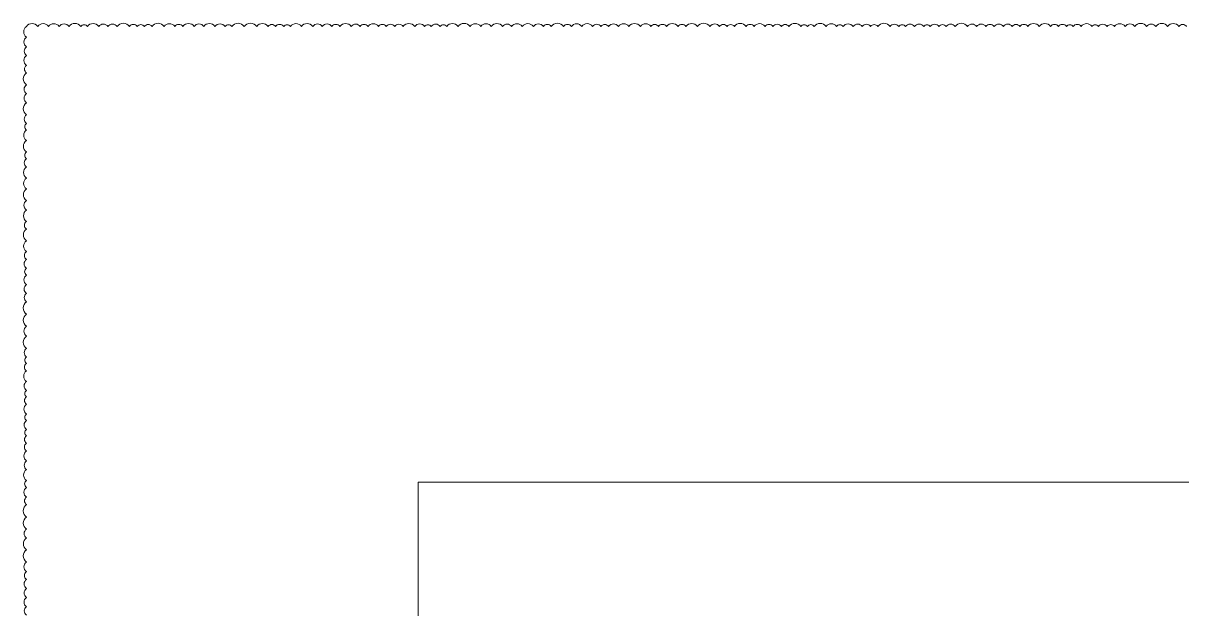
# Model space of a CAD drawing. Header units: metres. Extents: x 8 to 2416, y -346 to 476.
# Drawn here: x 92.3 to 153.5, y -169.2 to -138.2 of the extents above; entities that cross this region are included whole.
import ezdxf

# ---------------------------------------------------------------- set-up
doc = ezdxf.new("R2010")
doc.units = ezdxf.units.M
doc.linetypes.add('0', pattern=[0])
doc.layers.get('0').update_dxf_attribs({"color": 250, "linetype": '0', "lineweight": 20})
doc.layers.get('Defpoints').update_dxf_attribs({"color": 6})

msp = doc.modelspace()

# ---------------------------------------------------------------- linework, layer by layer
at = {"color": 1}
msp.add_lwpolyline([(153.76746, -138.41756, 0.52056705), (153.3652, -138.41756, 0.52056705), (152.76598, -138.41756, 0.52056705), (152.14725, -138.41756, 0.52056705), (151.6554, -138.41756, 0.52056705), (151.03314, -138.41756, 0.52056705), (150.519, -138.41756, 0.52056705), (149.96032, -138.41756, 0.52056705), (149.57094, -138.41756, 0.52056705), (149.10787, -138.41756, 0.52056705), (148.77307, -138.41756, 0.52056705), (148.20242, -138.41756, 0.52056705), (147.78066, -138.41756, 0.52056705), (147.42364, -138.41756, 0.52056705), (146.99849, -138.41756, 0.52056705), (146.58523, -138.41756, 0.52056705), (145.99004, -138.41756, 0.52056705), (145.38409, -138.41756, 0.52056705), (144.96576, -138.41756, 0.52056705), (144.56103, -138.41756, 0.52056705), (144.09215, -138.41756, 0.52056705), (143.60148, -138.41756, 0.52056705), (143.1719, -138.41756, 0.52056705), (142.6795, -138.41756, 0.52056705), (142.19141, -138.41756, 0.52056705), (141.54441, -138.41756, 0.52056705), (141.07398, -138.41756, 0.52056705), (140.68857, -138.41756, 0.52056705), (140.22752, -138.41756, 0.52056705), (139.88441, -138.41756, 0.52056705), (139.39349, -138.41756, 0.52056705), (138.92414, -138.41756, 0.52056705), (138.56731, -138.41756, 0.52056705), (138.10631, -138.41756, 0.52056705), (137.46217, -138.41756, 0.52056705), (137.07403, -138.41756, 0.52056705), (136.63941, -138.41756, 0.52056705), (136.1558, -138.41756, 0.52056705), (135.62296, -138.41756, 0.52056705), (135.27768, -138.41756, 0.52056705), (134.72946, -138.41756, 0.52056705), (134.10617, -138.41756, 0.52056705), (133.74032, -138.41756, 0.52056705), (133.3969, -138.41756, 0.52056705), (132.76107, -138.41756, 0.52056705), (132.36746, -138.41756, 0.52056705), (131.91657, -138.41756, 0.52056705), (131.50257, -138.41756, 0.52056705), (130.92981, -138.41756, 0.52056705), (130.50316, -138.41756, 0.52056705), (129.88536, -138.41756, 0.52056705), (129.49615, -138.41756, 0.52056705), (129.09915, -138.41756, 0.52056705), (128.59471, -138.41756, 0.52056705), (127.92883, -138.41756, 0.52056705), (127.32698, -138.41756, 0.52056705), (126.90866, -138.41756, 0.52056705), (126.302, -138.41756, 0.52056705), (125.87302, -138.41756, 0.52056705), (125.47488, -138.41756, 0.52056705), (124.92029, -138.41756, 0.52056705), (124.31018, -138.41756, 0.52056705), (123.75789, -138.41756, 0.52056705), (123.24201, -138.41756, 0.52056705), (122.83634, -138.41756, 0.52056705), (122.39445, -138.41756, 0.52056705), (121.8201, -138.41756, 0.52056705), (121.27349, -138.41756, 0.52056705), (120.86469, -138.41756, 0.52056705), (120.2096, -138.41756, 0.52056705), (119.80131, -138.41756, 0.52056705), (119.26761, -138.41756, 0.52056705), (118.68198, -138.41756, 0.52056705), (118.11948, -138.41756, 0.52056705), (117.63707, -138.41756, 0.52056705), (117.04494, -138.41756, 0.52056705), (116.48671, -138.41756, 0.52056705), (115.92305, -138.41756, 0.52056705), (115.28889, -138.41756, 0.52056705), (114.68726, -138.41756, 0.52056705), (114.34282, -138.41756, 0.52056705), (113.87559, -138.41756, 0.52056705), (113.52456, -138.41756, 0.52056705), (112.99892, -138.41756, 0.52056705), (112.38944, -138.41756, 0.52056705), (111.94503, -138.41756, 0.52056705), (111.49273, -138.41756, 0.52056705), (111.08483, -138.41756, 0.52056705), (110.53379, -138.41756, 0.52056705), (110.11859, -138.41756, 0.52056705), (109.64682, -138.41756, 0.52056705), (109.04793, -138.41756, 0.52056705), (108.6195, -138.41756, 0.52056705), (108.11652, -138.41756, 0.52056705), (107.61418, -138.41756, 0.52056705), (107.01669, -138.41756, 0.52056705), (106.4376, -138.41756, 0.52056705), (106.07796, -138.41756, 0.52056705), (105.64897, -138.41756, 0.52056705), (105.25561, -138.41756, 0.52056705), (104.6556, -138.41756, 0.52056705), (103.99246, -138.41756, 0.52056705), (103.348, -138.41756, 0.52056705), (102.98605, -138.41756, 0.52056705), (102.44857, -138.41756, 0.52056705), (101.85882, -138.41756, 0.52056705), (101.35136, -138.41756, 0.52056705), (100.75362, -138.41756, 0.52056705), (100.32434, -138.41756, 0.52056705), (99.76143, -138.41756, 0.52056705), (99.12363, -138.41756, 0.52056705), (98.71933, -138.41756, 0.52056705), (98.34351, -138.41756, 0.52056705), (97.92924, -138.41756, 0.52056705), (97.28767, -138.41756, 0.52056705), (96.7942, -138.41756, 0.52056705), (96.30956, -138.41756, 0.52056705), (95.71729, -138.41756, 0.52056705), (95.35674, -138.41756, 0.52056705), (94.7446, -138.41756, 0.52056705), (94.21307, -138.41756, 0.52056705), (93.65958, -138.41756, 0.52056705), (93.08672, -138.41756, 0.52056705), (92.49111, -138.41756, 0.52056705), (92.49111, -138.97948, 0.52056705), (92.49111, -139.49878, 0.52056705), (92.49111, -139.94905, 0.52056705), (92.49111, -140.47035, 0.52056705), (92.49111, -140.86697, 0.52056705), (92.49111, -141.49857, 0.52056705), (92.49111, -141.96393, 0.52056705), (92.49111, -142.44715, 0.52056705), (92.49111, -143.08024, 0.52056705), (92.49111, -143.5374, 0.52056705), (92.49111, -143.88284, 0.52056705), (92.49111, -144.43746, 0.52056705), (92.49111, -145.04235, 0.52056705), (92.49111, -145.39646, 0.52056705), (92.49111, -145.83587, 0.52056705), (92.49111, -146.42133, 0.52056705), (92.49111, -146.99355, 0.52056705), (92.49111, -147.60534, 0.52056705), (92.49111, -148.10858, 0.52056705), (92.49111, -148.71147, 0.52056705), (92.49111, -149.11319, 0.52056705), (92.49111, -149.73245, 0.52056705), (92.49111, -150.30147, 0.52056705), (92.49111, -150.71394, 0.52056705), (92.49111, -151.18501, 0.52056705), (92.49111, -151.54527, 0.52056705), (92.49111, -152.04738, 0.52056705), (92.49111, -152.51581, 0.52056705), (92.49111, -152.94923, 0.52056705), (92.49111, -153.6105, 0.52056705), (92.49111, -154.24239, 0.52056705), (92.49111, -154.76543, 0.52056705), (92.49111, -155.40954, 0.52056705), (92.49111, -155.86274, 0.52056705), (92.49111, -156.20422, 0.52056705), (92.49111, -156.60335, 0.52056705), (92.49111, -157.15478, 0.52056705), (92.49111, -157.62881, 0.52056705), (92.49111, -157.96395, 0.52056705), (92.49111, -158.36005, 0.52056705), (92.49111, -158.88049, 0.52056705), (92.49111, -159.21953, 0.52056705), (92.49111, -159.68854, 0.52056705), (92.49111, -160.02824, 0.52056705), (92.49111, -160.41994, 0.52056705), (92.49111, -160.8261, 0.52056705), (92.49111, -161.35625, 0.52056705), (92.49111, -161.8091, 0.52056705), (92.49111, -162.38642, 0.52056705), (92.49111, -162.74964, 0.52056705), (92.49111, -163.26604, 0.52056705), (92.49111, -163.65728, 0.52056705), (92.49111, -164.31982, 0.52056705), (92.49111, -164.95082, 0.52056705), (92.49111, -165.4198, 0.52056705), (92.49111, -166.04036, 0.52056705), (92.49111, -166.68926, 0.52056705), (92.49111, -167.19834, 0.52056705), (92.49111, -167.60821, 0.52056705), (92.49111, -168.08758, 0.52056705), (92.49111, -168.56151, 0.52056705), (92.49111, -169.05318, 0.52056705), (92.49111, -169.48923, 0.52056705)], format="xyb", dxfattribs=at)
at = {"layer": 'Defpoints', "lineweight": 13}
msp.add_lwpolyline([(113.19, -162.47729), (169.48809, -162.47729), (169.48809, -203.2663), (113.19, -203.2663)], close=True, dxfattribs=at)

doc.saveas('drawing.dxf')
